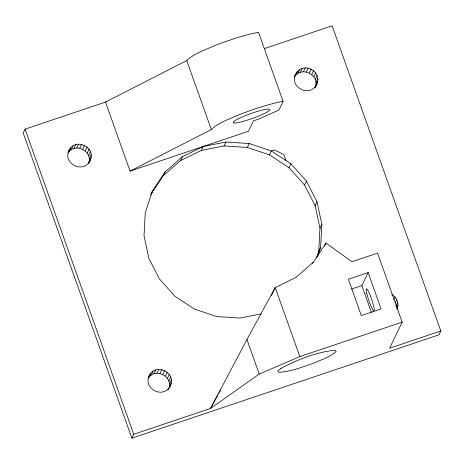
<?xml version="1.0" encoding="UTF-8"?>
<svg xmlns="http://www.w3.org/2000/svg" width="464" height="464" viewBox="0 0 464 464"><rect width="100%" height="100%" fill="white"/><g stroke="black" fill="none" stroke-linecap="round" stroke-linejoin="round"><path stroke-width="0.7" d="M88.514 163.427C93.618 151.519 74.913 141.851 68.133 152.871M89.076 162.609C98.919 147.755 73.643 135.482 68.08 152.418M168.536 389.226C174.342 377.238 155.341 366.804 148.347 378.102M169.29 387.84C179.133 372.986 153.857 360.714 148.294 377.65M314.957 87.737C320.897 75.429 301.014 65.151 294.431 77.111M315.079 87.655C326.32 71.874 300.655 58.383 294.396 76.809M316.5 258.042L318.745 251.227L319.969 228.253L315.131 205.662L304.564 185.003L288.991 167.678L269.468 154.866L247.329 147.448L224.077 145.922L201.306 150.4L180.56 160.567L163.253 175.74L150.968 194.277M317.475 256.865L320.624 247.324L321.848 224.35L317.011 201.759L306.443 181.099L290.87 163.769L271.347 150.962L249.209 143.544L225.956 142.019L203.186 146.496L182.439 156.664L165.132 171.831L152.453 190.971L150.887 194.225M391.639 294.46C396.969 296.948 399.568 304.082 396.882 309.355M69.02 150.464C62.437 163.844 83.572 174.104 90.016 160.66M152.453 190.971L145.255 212.773L144.031 235.747L148.869 258.338L159.436 278.997L175.009 296.322L194.532 309.134L216.671 316.552L239.923 318.078L261.313 313.873M149.234 375.695C142.651 389.076 163.786 399.33 170.23 385.891M295.649 74.205C289.066 87.586 310.201 97.846 316.645 84.402M106.865 101.61L25.079 129.131L23.2 133.035L131.875 438.184L438.921 334.869L440.8 330.965L332.125 25.816L264.492 48.569M68.794 151.873L70.673 147.97M71.05 149.895L72.929 145.992M73.759 148.567L75.638 144.664M76.728 147.987L78.607 144.078M79.762 148.184L81.641 144.281M82.65 149.153L84.529 145.249M85.196 150.823L87.075 146.92M87.226 153.079L89.105 149.176M88.607 155.776L90.486 151.873M89.239 158.723L91.118 154.819M89.076 161.721L90.956 157.818M163.253 175.74L165.132 171.831M180.56 160.567L182.439 156.664M201.306 150.4L203.186 146.496M224.077 145.922L225.956 142.019M247.329 147.448L249.209 143.544M149.008 377.104L150.887 373.201M151.264 375.127L153.143 371.217M283.11 101.355L278.899 110.107L257.88 119.364L253.466 120.849L248.455 131.26L130.077 171.094L105.496 102.074L186.748 60.552C194.52 53.128 205.216 50.048 214.751 45.582C228.793 40.235 243.066 35.357 257.822 32.393L258.529 32.335L283.11 101.355L282.402 101.413C267.647 104.377 253.373 109.26 239.331 114.608C229.796 119.068 219.101 122.154 211.329 129.572L130.077 171.094M295.423 75.615L297.302 71.711M297.685 73.637L299.564 69.733M153.973 373.798L155.852 369.895M300.388 72.309L302.267 68.405M156.942 373.213L158.821 369.309M303.357 71.729L305.237 67.819M159.976 373.416L161.855 369.506M306.391 71.926L308.27 68.022M131.875 438.184L133.754 434.281L25.079 129.131M162.858 374.384L164.743 370.475M269.468 154.866L271.347 150.962L274.363 149.947L283.782 154.419L285.963 160.55M309.279 72.894L311.158 68.985M165.41 376.055L167.289 372.145M311.825 74.565L313.705 70.661M167.44 378.311L169.319 374.407M313.855 76.821L315.735 72.918M168.815 381.008L170.694 377.104M315.236 79.518L317.115 75.615M169.447 383.954L171.326 380.051M167.951 389.685L168.577 388.385M169.29 386.953L171.17 383.044M315.868 82.464L317.747 78.561M315.706 85.463L317.585 81.56M288.991 167.678L290.87 163.769M304.564 185.003L306.443 181.099M271.463 295.377L275.222 287.57L295.968 277.397L313.275 262.23L325.96 243.09L351.985 261.737L377.574 253.129L402.155 322.149L389.627 348.186L440.8 330.965M315.131 205.662L317.011 201.759M319.969 228.253L321.848 224.35M312.69 263.442L313.275 262.23M318.745 251.227L320.624 247.324M324.388 246.343L325.96 243.09M371.449 312.504L361.868 285.592L368.132 272.577L348.371 279.229L361.311 315.555L381.066 308.908L368.132 272.577M393.785 299.587L395.038 296.989M395.177 302.743L396.743 299.489M395.867 306.246L397.747 302.342M396.72 307.939L397.973 305.335M217.819 395.171L210.517 408.453L259.231 374.059L299.808 356.59L275.222 287.57L246.941 339.549L210.517 408.453L133.754 434.281M218.515 393.907L219.211 392.643M219.907 391.378L220.603 390.114M351.648 289.031L361.868 285.592M299.808 356.59L402.155 322.149M186.748 60.552L211.329 129.572M246.941 339.549L259.231 374.059M233.299 122.218L233.218 122.577A19.453 2.564 -19.6 0 0 260.124 115.443A19.453 2.564 -19.6 0 0 262.595 110.014A19.453 2.564 -19.6 0 0 233.601 121.736L233.299 122.218M280.882 368.37L277.698 371.113L278.963 372.354C291.769 371.577 303.85 366.56 315.816 362.314C322.747 359.072 330.53 356.828 336.18 351.434L334.915 350.187C315.943 352.217 297.714 359.623 280.882 368.37M366.821 293.521A11.67 1.525 71.4 0 0 373.729 310.88A11.67 1.525 71.4 0 0 370.127 295.145A11.67 1.525 71.4 0 0 366.821 293.521"/></g></svg>
